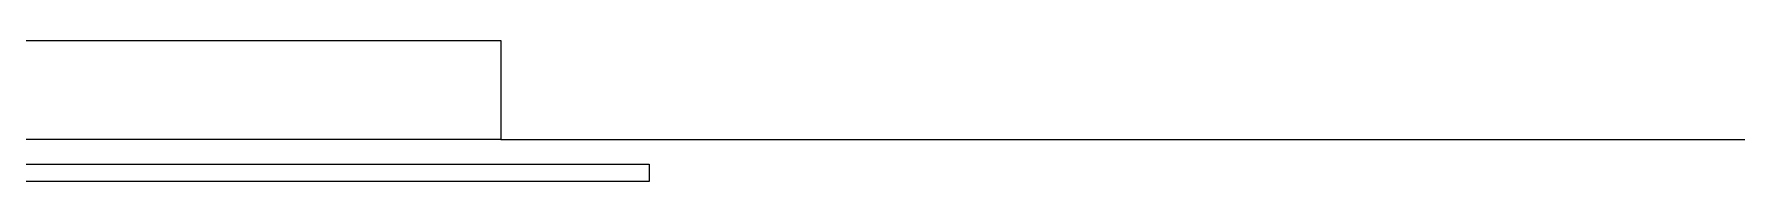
# Model space of a CAD drawing. Header units: millimetres. Extents: x 116443 to 620443, y -399357 to -63957.
# Drawn here: x 394740 to 398187, y -164053 to -163768 of the extents above; entities that cross this region are included whole.
import ezdxf

# ---------------------------------------------------------------- set-up
doc = ezdxf.new("R2010")
doc.units = ezdxf.units.MM
doc.header["$LTSCALE"] = 600
doc.layers.add('z', color=8, linetype='Continuous')

msp = doc.modelspace()

# ---------------------------------------------------------------- linework, layer by layer
at = {"layer": 'z', "color": 8}
for p, q in [((388784.9, -163767.7), (395684.9, -163767.7)), ((395684.9, -163767.7), (395684.9, -163967.7)), ((395684.9, -163967.7), (388984.9, -163967.7))]:
    msp.add_line(p, q, dxfattribs=at)
at = {"layer": 'z', "color": 8, "linetype": 'Continuous'}
msp.add_line((395684.9, -163967.7), (402389.9, -163967.7), dxfattribs=at)
at = {"layer": 'z', "color": 8}
msp.add_lwpolyline([(392541.5, -164017.7), (395984.9, -164017.7), (395984.9, -164052.7), (392527.7, -164052.7)], dxfattribs=at)

doc.saveas('drawing.dxf')
